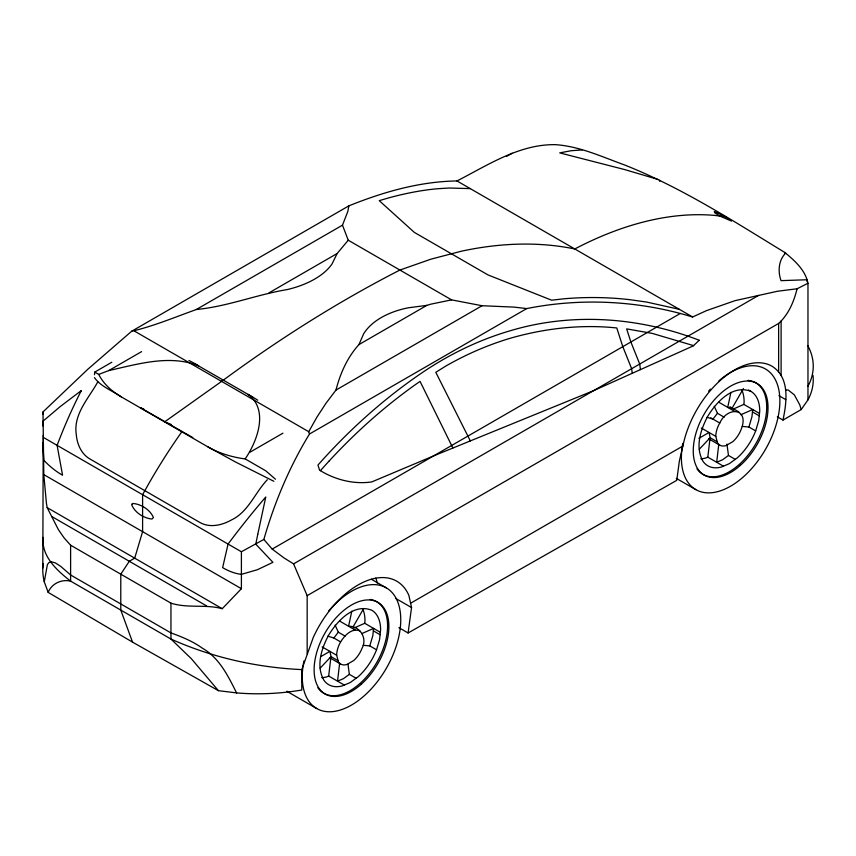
<?xml version="1.0" encoding="UTF-8"?>
<svg xmlns="http://www.w3.org/2000/svg" width="856" height="856" viewBox="0 0 856 856"><rect width="100%" height="100%" fill="white"/><g stroke="black" fill="none" stroke-linecap="round" stroke-linejoin="round"><path stroke-width="1.28" d="M807.08 281.731L807.09 279.752L781.025 280.65C777.762 271.577 778.468 260.203 785.626 253.162L784.727 253.494L784.727 252.424C732.757 220.677 680.98 187.239 624.099 164.791C601.736 156.702 579.512 146.29 555.49 144.664C519.496 144.011 487.845 165.144 456.976 180.948C419.643 181.504 383.263 191.979 348.841 205.868L131.589 331.293L87.847 369.236L42.993 411.929L43.795 474.609L46.427 503.264L47.166 507.619L58.358 529.596L64.082 537.857L70.609 545.208L170.954 603.148C187.753 608.562 205.387 604.068 222.239 608.702L241.403 588.703L241.403 551.756L43.795 437.662M777.323 416.797L782.994 420.071C786.707 402.267 790.184 377.742 772.091 366.272A75.242 43.442 -60 0 0 683.088 445.195L679.364 461.042L676.754 480.344L408.098 632.98L398.917 627.683M43.228 435.33L42.8 568.117M354.063 627.994L364.731 623.296L364.988 620.868A43.003 24.824 -60 0 0 362.677 608.766M733.185 409.104L743.864 404.406L744.121 401.978A43.003 24.824 -60 0 0 741.81 389.887M321.728 677.663A43.003 24.824 -60 0 0 326.714 676.882L328.683 676.047L330.78 658.125M339.639 663.24L337.542 681.162L343.449 678.658L349.355 674.346L347.985 664.224M700.861 458.773A43.003 24.824 -60 0 0 705.847 457.992L707.816 457.158L709.913 439.235M718.773 444.35L716.675 462.272L722.571 459.768L728.477 455.456L726.937 444.071M408.098 632.98L411.543 607.567L408.879 595.412A77.586 44.801 -60 0 0 364.463 581.727A77.586 44.801 -60 0 0 313.285 637.41L301.794 669.606L301.794 690.064L295.78 690.952A149.415 86.263 0 0 1 236.684 692.921L218.408 690.664L132.541 642.139L48.182 592.384L44.277 581.834A149.415 86.263 0 0 1 43.153 563.537M43.142 537.397C41.131 556.175 57.106 570.663 70.609 581.117L170.954 639.047C212.063 657.494 256.832 667.53 301.794 669.606M348.841 205.868L347.9 211.25L342.486 225.16L196.174 309.594C174.827 317.202 153.609 326.179 131.589 331.293M351.805 611.184L348.585 626.25C360.055 625.918 367.748 638.394 361.938 648.495A19.153 11.064 -60 0 1 353.71 660.532L346.701 664.577A19.153 11.064 -60 0 1 338.473 662.041L336.665 655.268A19.153 11.064 -60 0 1 340.624 641.914C344.465 635.655 351.677 627.694 359.788 630.851M730.938 392.294L727.718 407.36L732.158 408.066L743.415 388.56M241.403 551.756L263.851 539.441C274.455 502.536 289.446 466.788 309.498 434.003L526.74 308.577C581.577 297.599 639.143 300.595 692.6 316.988L706.468 310.642L735.058 300.649L777.483 291.254L797.097 288.772L807.968 283.25C805.4 270.036 794.603 260.599 784.727 252.424M797.097 288.772C793.897 301.612 788.622 314.409 778.628 323.45L307.165 595.648L307.165 653.856M376.544 649.8L379.583 639.571L380.61 629.888A43.003 24.824 -60 0 0 371.707 610.2C353.507 603.116 337.317 620.985 328.704 635.034C321.503 648.473 315.757 665.904 323.878 680.199A43.003 24.824 -60 0 0 342.336 685.902L350.211 682.553L358.075 676.818A43.003 24.824 -60 0 0 376.544 649.8L369.781 645.895L372.82 635.676L373.591 628.411L361.735 633.633M755.666 430.91L758.705 420.692L759.743 410.998A43.003 24.824 -60 0 0 750.84 391.32C732.64 384.226 716.44 402.106 707.837 416.144C700.636 429.584 694.879 447.014 703.001 461.32A43.003 24.824 -60 0 0 721.469 467.012L729.333 463.663L737.209 457.928A43.003 24.824 -60 0 0 755.666 430.91L748.904 427.005L751.942 416.786L752.724 409.521L740.868 414.743M309.498 434.003L308.738 431.702L316.923 417.14L325.954 403.315L335.969 390.079C340.196 373.505 347.354 357.348 358.932 344.594L426.887 305.357L430.729 304.18L451.583 299.878L482.056 305.731L513.921 307.101L526.74 308.577M94.449 377.603C100.655 386.623 112.5 390.721 121.359 396.906L207.88 446.853A91.442 58.497 -6.1 0 0 241.831 458.452L245.158 458.912C257.164 441.557 269.169 409.928 248.144 394.445L194.719 363.672L198.517 365.79M358.932 344.594L363.693 333.712A76.419 46.524 2.9 0 1 408.205 307.807L426.887 305.357M48.182 592.384C51.595 583.599 61.578 578.998 70.609 581.117L70.609 545.208M342.486 225.16L348.242 240.215L337.125 253.526L332.085 263.873A76.419 41.58 -2.7 0 1 287.242 289.574C256.639 294.603 227.514 306.523 196.399 309.498M80.721 391.759L81.352 390.55L60.081 406.686L42.907 421.248L43.132 426.192M111.815 362.238L94.77 372.082L94.481 374.714M353.025 626.956L363.629 608.595M812.997 375.377A117.743 67.977 0 0 1 807.968 399.88L801.195 409.564L782.994 420.071M97.809 381.851C88.682 398.436 73.028 414.315 76.312 434.741C77.083 444.146 81.299 453.926 89.719 458.859L199.972 522.513C209.806 528.141 221.982 525.263 231.323 520.031C248.422 511.995 254.863 492.767 267.339 479.724M327.837 636.147L333.872 638.009L338.313 632.177L335.113 625.115M719.757 423.025C727.739 405.733 749.888 408.226 741.071 429.605A19.153 11.064 -60 0 1 732.843 441.643L725.824 445.687A19.153 11.064 -60 0 1 717.606 443.151L715.787 436.378A19.153 11.064 -60 0 1 719.757 423.025L710.78 417.846M320.401 470.64L328.907 461.224M320.133 668.151L331.037 656.638L329.902 651.363L320.904 656.552M714.236 406.226L717.435 413.298L712.995 419.119L706.97 417.268M699.266 449.261L710.17 437.748L709.025 432.473L698.913 438.315M223.363 380.139L164.62 421.88L165.39 422.179M94.77 372.082L98.772 374.393L108.755 370.573L141.614 351.613M269.169 292.763L337.125 253.526M506.442 156.488L512.198 153.16M335.969 390.079L482.056 305.731M250.059 452.161L282.919 433.19M263.851 539.441L272.187 549.092L680.338 313.446M272.187 549.092L284.139 558.026L293.587 563.879L758.577 295.416M410.934 603.041L683.002 445.965M108.755 370.573C137.688 364.175 169.702 354.266 198.571 365.822M785.894 390.026L788.119 389.951L794.357 394.873L799.772 404.867L801.195 409.564M582.198 149.907L571.038 150.742L559.738 152.882L624.388 169.499L657.836 179.375M470.244 188.609L449.229 188.02L438.026 188.705A594.085 212.984 -45.8 0 0 388.913 197.822L379.229 200.657L414.336 232.383L487.984 274.904L551.628 300.199L563.815 298.808A594.085 435.811 -79.8 0 1 630.348 299.739L646.804 302.093L679.332 309.326M742.27 426.416L748.904 427.005M363.147 645.306L369.781 645.895M725.909 216.782L714.482 215.391A435.661 251.525 -60 0 0 574.783 248.968A610.553 352.512 -60 0 0 461.384 251.204L430.91 259.175L399.913 270.047A1295.256 747.823 -60 0 0 221.618 381.401M693.574 345.621L652.229 333.391L626.656 328.886L630.872 341.993L639.71 364.035L640.438 369.621M143.797 409.061L140.309 407.702L192.803 437.577M166.556 422.639L171.221 424.458M245.158 458.912L265.681 470.757L275.471 479.21M44.277 581.834L47.38 564.628L48.92 562.606L51.05 561.793L55.276 562.841L60.797 566.415L70.609 574.986L170.954 632.916C181.879 636.832 192.75 641.283 202.241 648.099C219.382 657.911 228.06 675.93 236.588 692.911L236.684 692.921M273.845 481.275L235.561 462.026L207.88 446.853M456.976 180.948L692.6 316.988M778.896 395.643L785.765 399.613M748.583 390.015L750.84 391.32M743.864 404.406L759.486 413.427M752.467 411.939L759.229 415.845M729.943 406.782L738.91 411.961M718.858 402.245L734.48 411.265M717.435 413.298L724.197 417.193M701.278 428L715.787 436.378M710.17 437.748L716.932 441.653M708.597 438.711L719.757 445.152M728.477 455.456L735.24 459.362M348.242 240.215L451.583 299.878M707.816 457.158L723.438 466.178M676.283 478.354L695.81 489.621M134.499 331.112L308.738 431.702M371.397 579.255L386.324 587.879M395.472 598.291L411.543 607.567M364.731 623.296L380.353 632.306M373.334 630.829L380.096 634.735M339.725 621.135L355.347 630.144M338.313 632.177L345.064 636.083M333.872 638.009L340.624 641.914M43.795 474.609L241.403 588.703M322.145 646.89L336.665 655.268M331.037 656.638L337.799 660.543M329.474 657.59L340.624 664.031M349.355 674.346L356.107 678.252M47.166 507.619L222.239 608.702M328.683 676.047L344.305 685.067M51.927 516.607L206.66 605.952M316.677 708.511L286.824 691.274A69.646 40.211 -60 0 0 289.157 692.451M248.144 394.445L251.996 396.735L248.208 394.477M218.408 690.664L191.37 658.735L170.954 639.047L170.954 603.148M470.319 440.915L435.8 372.307L445.569 366.197A457.65 350.125 -87.1 0 1 512.016 337.745C545.957 328.244 581.652 324.242 616.78 327.966L622.804 346.659L631.642 368.701L632.242 373.302M452.888 448.02L420.05 381.391L415 384.9A674.175 515.772 -87.1 0 0 328.918 461.245M98.772 374.393L99.831 376.48A91.442 58.497 -6.1 0 0 121.349 396.906M307.165 595.648L293.587 563.879M132.541 642.139L120.782 610.082L120.782 574.183L129.288 561.279L134.702 558.155L142.599 531.651L142.599 494.715L148.281 484.528A370.776 214.075 -60 0 1 181.547 432.184M42.993 411.929L43.239 414.486M42.8 442.82L43.795 460.25A68.427 39.504 60 0 0 62.563 475.219L57.117 445.355A374.885 260.245 -73 0 1 80.721 391.759M807.968 283.25L807.968 399.88M781.111 321L781.111 375.559M778.628 323.45L778.628 372.339M659.719 180.242L659.719 181.311M718.912 380.834A69.646 40.211 -60 0 1 779.72 396.414A69.646 40.211 -60 0 1 726.691 488.262A69.646 40.211 -60 0 1 682.799 443.397M708.618 391.149A69.646 40.211 -60 0 1 710.416 389.127M748.026 380.385A52.858 30.516 -60 0 1 755.762 443.815A52.858 30.516 -60 0 1 696.966 468.831M252.006 396.617A310.835 204.028 68 0 1 257.752 400.212M807.711 345.535A117.743 67.977 0 0 1 807.968 386.249M375.795 578.067A77.586 44.801 -60 0 1 377.271 583.011M328.608 611.066A69.646 40.211 -60 0 1 399.399 607.289A69.646 40.211 -60 0 1 350.842 705.44A69.646 40.211 -60 0 1 303.934 660.939M370.081 599.414A52.858 30.516 -60 0 1 376.148 663.55A52.858 30.516 -60 0 1 317.833 687.71M188.919 360.494A310.835 204.028 68 0 1 194.729 363.554M257.774 534.272L255.784 544.149L272.925 562.338L257.367 569.732L241.403 574.344A68.427 39.504 60 0 1 222.635 567.635L228.071 544.063A374.885 161.142 -49.7 0 1 264.857 498.064L265.767 497.026L257.774 534.272M132.156 503.991L131.781 505.019C134.991 512.691 143.808 518.222 151.961 519.057L153.417 517.505C150.196 509.834 141.39 504.302 133.236 503.467L132.156 503.991M699.224 340.249L693.307 345.877L593.657 390.625L433.65 455.874L371.707 481.949C353.624 484.528 334.996 479.756 319.598 470.179L317.95 465.065A679.782 520.074 -87.1 0 1 422.019 372.767A463.353 354.48 -87.1 0 1 510.743 330.609C572.504 312.151 639.443 317.202 699.224 340.249M714.407 211.603L714.728 212.748L719.714 216.022L731.463 221.094L725.663 216.75L714.407 211.603M740.312 465.407A52.858 30.516 -60 0 0 757.068 383.52A52.858 30.516 -60 0 0 694.526 438.978A52.858 30.516 -60 0 0 740.312 465.407M361.179 684.297A52.858 30.516 -60 0 0 377.935 602.41A52.858 30.516 -60 0 0 315.393 657.868A52.858 30.516 -60 0 0 361.179 684.297"/></g></svg>
